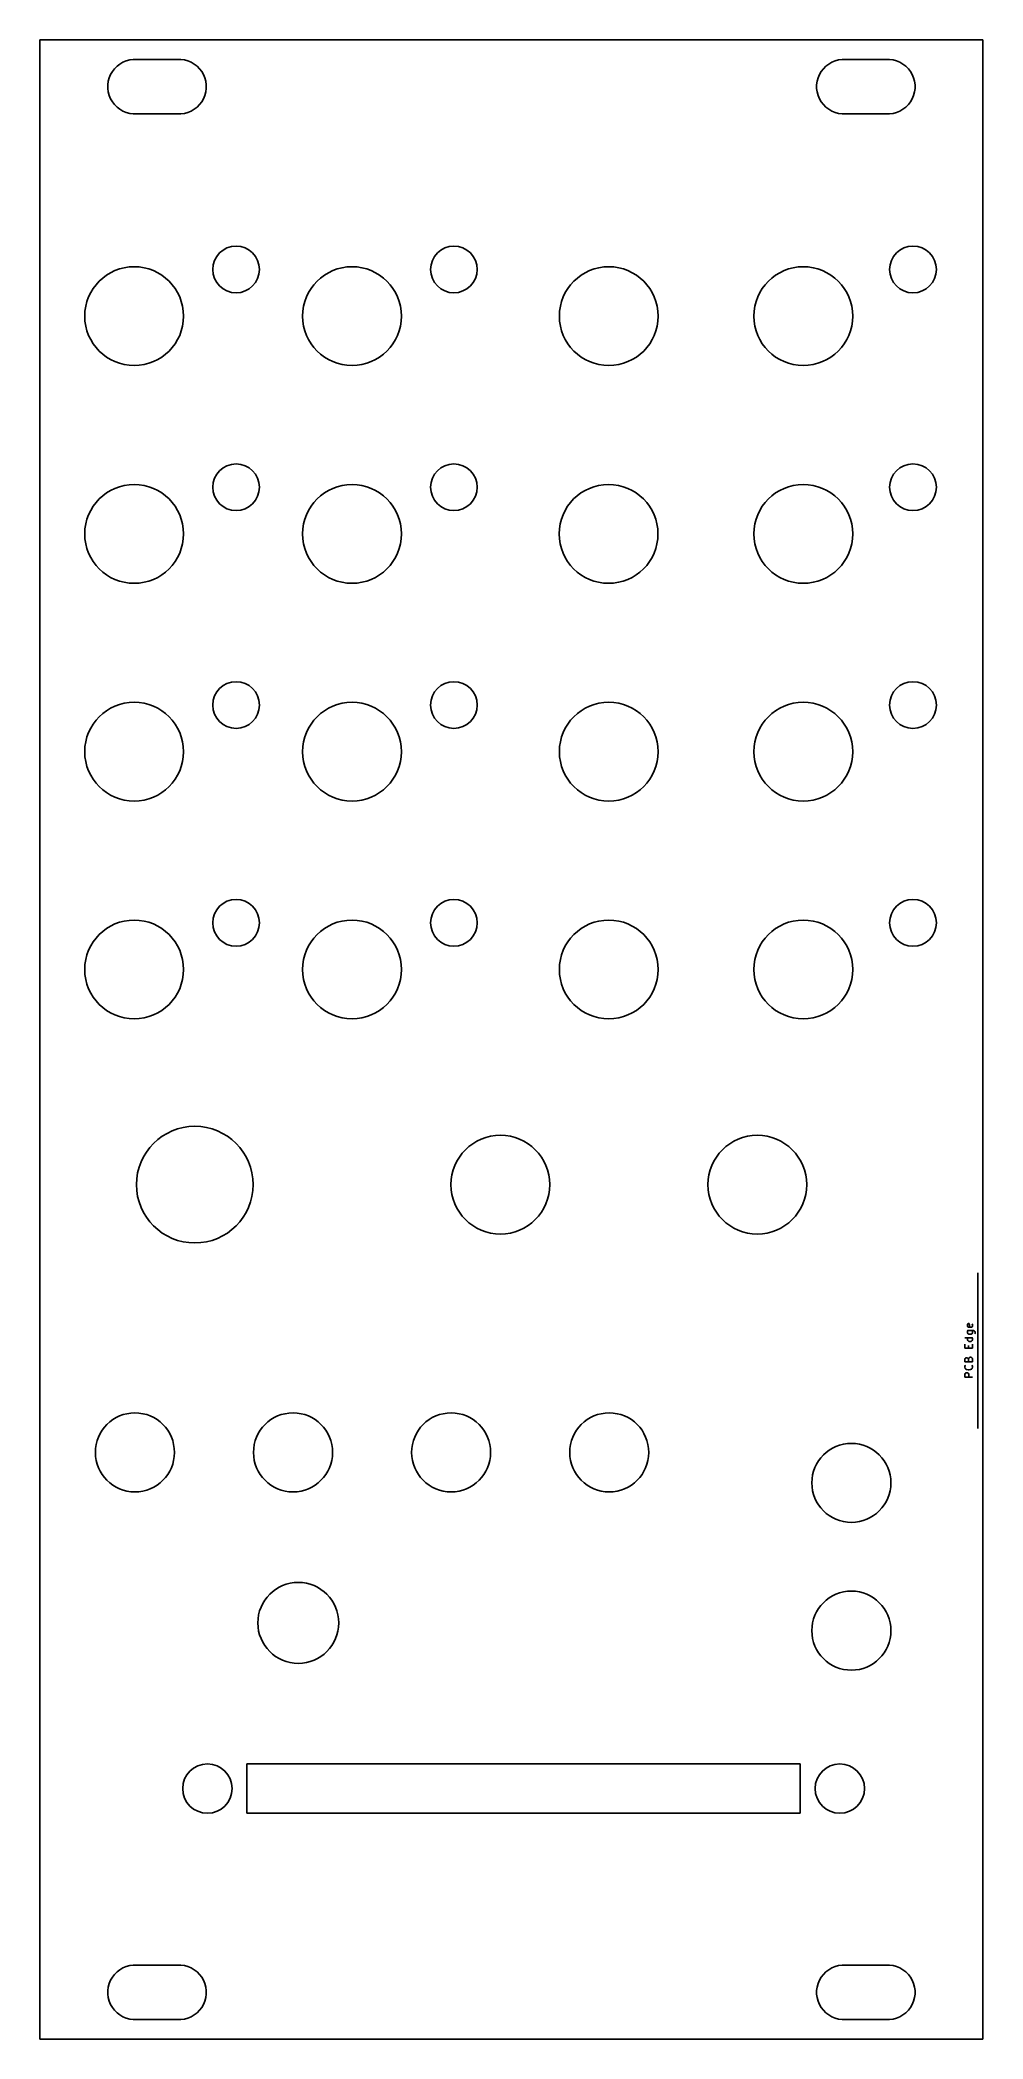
# Model space of a CAD drawing. Header units: inches. Extents: x 2.71 to 5.1, y -5.97 to -0.92.
import ezdxf

# ---------------------------------------------------------------- set-up
doc = ezdxf.new("R2010")
doc.units = ezdxf.units.IN
doc.header["$MEASUREMENT"] = 0
doc.layers.add('User.Drawings', color=9, linetype='CONTINUOUS', true_color=0xc2c2c2)

msp = doc.modelspace()

# ---------------------------------------------------------------- linework, layer by layer
at = {"layer": 'User.Drawings', "linetype": 'CONTINUOUS'}
for p, q in [((2.7126, -0.9154), (5.0984, -0.9154)), ((2.7126, -5.9744), (2.7126, -0.9154)), ((5.0984, -0.9154), (5.0984, -5.9744)), ((2.8855, -1.02), (2.8878, -1.0113)), ((2.8878, -1.0113), (2.8912, -1.003)), ((2.8912, -1.003), (2.8958, -0.9952)), ((2.8958, -0.9952), (2.9012, -0.988)), ((2.9012, -0.988), (2.9076, -0.9817)), ((2.9076, -0.9817), (2.9148, -0.9762)), ((2.9148, -0.9762), (2.9226, -0.9717)), ((2.9226, -0.9717), (2.9309, -0.9682)), ((2.9309, -0.9682), (2.9396, -0.9659)), ((2.9396, -0.9659), (2.9485, -0.9647)), ((2.9485, -0.9647), (2.953, -0.9646)), ((2.953, -0.9646), (3.0645, -0.9646)), ((3.0645, -0.9646), (3.069, -0.9647)), ((3.069, -0.9647), (3.0779, -0.9659)), ((3.0779, -0.9659), (3.0866, -0.9682)), ((3.0866, -0.9682), (3.0949, -0.9717)), ((3.0949, -0.9717), (3.1027, -0.9762)), ((3.1027, -0.9762), (3.1099, -0.9817)), ((3.1099, -0.9817), (3.1163, -0.988)), ((3.1163, -0.988), (3.1217, -0.9952)), ((3.1217, -0.9952), (3.1263, -1.003)), ((3.1263, -1.003), (3.1297, -1.0113)), ((3.1297, -1.0113), (3.132, -1.02)), ((4.6787, -1.02), (4.681, -1.0113)), ((4.681, -1.0113), (4.6845, -1.003)), ((4.6845, -1.003), (4.689, -0.9952)), ((4.689, -0.9952), (4.6945, -0.988)), ((4.6945, -0.988), (4.7009, -0.9817)), ((4.7009, -0.9817), (4.708, -0.9762)), ((4.708, -0.9762), (4.7158, -0.9717)), ((4.7158, -0.9717), (4.7241, -0.9682)), ((4.7241, -0.9682), (4.7328, -0.9659)), ((4.7328, -0.9659), (4.7418, -0.9647)), ((4.7418, -0.9647), (4.7463, -0.9646)), ((4.7463, -0.9646), (4.8577, -0.9646)), ((4.8577, -0.9646), (4.8622, -0.9647)), ((4.8622, -0.9647), (4.8711, -0.9659)), ((4.8711, -0.9659), (4.8798, -0.9682)), ((4.8798, -0.9682), (4.8882, -0.9717)), ((4.8882, -0.9717), (4.896, -0.9762)), ((4.896, -0.9762), (4.9031, -0.9817)), ((4.9031, -0.9817), (4.9095, -0.988)), ((4.9095, -0.988), (4.915, -0.9952)), ((4.915, -0.9952), (4.9195, -1.003)), ((4.9195, -1.003), (4.9229, -1.0113)), ((4.9229, -1.0113), (4.9253, -1.02)), ((2.8843, -1.029), (2.8855, -1.02)), ((2.8843, -1.038), (2.8843, -1.029)), ((2.8855, -1.0469), (2.8843, -1.038)), ((2.8878, -1.0556), (2.8855, -1.0469)), ((2.8912, -1.0639), (2.8878, -1.0556)), ((3.1297, -1.0556), (3.1263, -1.0639)), ((3.132, -1.0469), (3.1297, -1.0556)), ((3.132, -1.02), (3.1332, -1.029)), ((3.1332, -1.038), (3.132, -1.0469)), ((3.1332, -1.029), (3.1332, -1.038)), ((4.6775, -1.029), (4.6787, -1.02)), ((4.6775, -1.038), (4.6775, -1.029)), ((4.6787, -1.0469), (4.6775, -1.038)), ((4.681, -1.0556), (4.6787, -1.0469)), ((4.6845, -1.0639), (4.681, -1.0556)), ((4.9229, -1.0556), (4.9195, -1.0639)), ((4.9253, -1.0469), (4.9229, -1.0556)), ((4.9253, -1.02), (4.9264, -1.029)), ((4.9264, -1.038), (4.9253, -1.0469)), ((4.9264, -1.029), (4.9264, -1.038)), ((2.8958, -1.0717), (2.8912, -1.0639)), ((2.9012, -1.0789), (2.8958, -1.0717)), ((2.9076, -1.0853), (2.9012, -1.0789)), ((2.9148, -1.0908), (2.9076, -1.0853)), ((2.9226, -1.0953), (2.9148, -1.0908)), ((2.9309, -1.0987), (2.9226, -1.0953)), ((2.9396, -1.101), (2.9309, -1.0987)), ((2.9485, -1.1022), (2.9396, -1.101)), ((2.953, -1.1024), (2.9485, -1.1022)), ((3.0645, -1.1024), (2.953, -1.1024)), ((3.069, -1.1022), (3.0645, -1.1024)), ((3.0779, -1.101), (3.069, -1.1022)), ((3.0866, -1.0987), (3.0779, -1.101)), ((3.0949, -1.0953), (3.0866, -1.0987)), ((3.1027, -1.0908), (3.0949, -1.0953)), ((3.1099, -1.0853), (3.1027, -1.0908)), ((3.1163, -1.0789), (3.1099, -1.0853)), ((3.1217, -1.0717), (3.1163, -1.0789)), ((3.1263, -1.0639), (3.1217, -1.0717)), ((4.689, -1.0717), (4.6845, -1.0639)), ((4.6945, -1.0789), (4.689, -1.0717)), ((4.7009, -1.0853), (4.6945, -1.0789)), ((4.708, -1.0908), (4.7009, -1.0853)), ((4.7158, -1.0953), (4.708, -1.0908)), ((4.7241, -1.0987), (4.7158, -1.0953)), ((4.7328, -1.101), (4.7241, -1.0987)), ((4.7418, -1.1022), (4.7328, -1.101)), ((4.7463, -1.1024), (4.7418, -1.1022)), ((4.8577, -1.1024), (4.7463, -1.1024)), ((4.8622, -1.1022), (4.8577, -1.1024)), ((4.8711, -1.101), (4.8622, -1.1022)), ((4.8798, -1.0987), (4.8711, -1.101)), ((4.8882, -1.0953), (4.8798, -1.0987)), ((4.896, -1.0908), (4.8882, -1.0953)), ((4.9031, -1.0853), (4.896, -1.0908)), ((4.9095, -1.0789), (4.9031, -1.0853)), ((4.915, -1.0717), (4.9095, -1.0789)), ((4.9195, -1.0639), (4.915, -1.0717)), ((5.0856, -4.4291), (5.0856, -4.0354)), ((5.0588, -4.1667), (5.0597, -4.1648)), ((5.0588, -4.1704), (5.0588, -4.1667)), ((5.0597, -4.1723), (5.0588, -4.1704)), ((5.0588, -4.1817), (5.0747, -4.1817)), ((5.0588, -4.1835), (5.0597, -4.1817)), ((5.0588, -4.1873), (5.0588, -4.1835)), ((5.0597, -4.1892), (5.0588, -4.1873)), ((5.0597, -4.1648), (5.0616, -4.1639)), ((5.0616, -4.1732), (5.0597, -4.1723)), ((5.0606, -4.1901), (5.0597, -4.1892)), ((5.0625, -4.191), (5.0606, -4.1901)), ((5.0616, -4.1639), (5.0635, -4.1639)), ((5.0691, -4.1732), (5.0616, -4.1732)), ((5.0681, -4.191), (5.0625, -4.191)), ((5.0635, -4.1639), (5.0653, -4.1732)), ((5.07, -4.1901), (5.0681, -4.191)), ((5.071, -4.1723), (5.0691, -4.1732)), ((5.071, -4.1892), (5.07, -4.1901)), ((5.071, -4.1648), (5.0719, -4.1667)), ((5.0719, -4.1704), (5.071, -4.1723)), ((5.071, -4.1817), (5.0719, -4.1835)), ((5.0719, -4.1873), (5.071, -4.1892)), ((5.0719, -4.1667), (5.0719, -4.1704)), ((5.0719, -4.1835), (5.0719, -4.1873)), ((5.0747, -4.1817), (5.0766, -4.1826)), ((5.0766, -4.1826), (5.0775, -4.1835)), ((5.0775, -4.1835), (5.0785, -4.1854)), ((5.0785, -4.1882), (5.0775, -4.1901)), ((5.0785, -4.1854), (5.0785, -4.1882)), ((5.0719, -4.1995), (5.0522, -4.1995)), ((5.0522, -4.2257), (5.0522, -4.2163)), ((5.0719, -4.2257), (5.0522, -4.2257)), ((5.0588, -4.2013), (5.0597, -4.1995)), ((5.0588, -4.2051), (5.0588, -4.2013)), ((5.0597, -4.207), (5.0588, -4.2051)), ((5.0606, -4.2079), (5.0597, -4.207)), ((5.0625, -4.2088), (5.0606, -4.2079)), ((5.0616, -4.2257), (5.0616, -4.2192)), ((5.0681, -4.2088), (5.0625, -4.2088)), ((5.0635, -4.2501), (5.0653, -4.2492)), ((5.0653, -4.2492), (5.0681, -4.2492)), ((5.07, -4.2079), (5.0681, -4.2088)), ((5.0681, -4.2492), (5.07, -4.2501)), ((5.071, -4.207), (5.07, -4.2079)), ((5.071, -4.1995), (5.0719, -4.2013)), ((5.0719, -4.2051), (5.071, -4.207)), ((5.0719, -4.2013), (5.0719, -4.2051)), ((5.0719, -4.2163), (5.0719, -4.2257)), ((5.0522, -4.2538), (5.0531, -4.252)), ((5.0522, -4.2604), (5.0522, -4.2538)), ((5.0719, -4.2604), (5.0522, -4.2604)), ((5.0522, -4.2726), (5.0531, -4.2698)), ((5.0522, -4.2745), (5.0522, -4.2726)), ((5.0531, -4.2773), (5.0522, -4.2745)), ((5.0522, -4.2923), (5.0531, -4.2904)), ((5.0522, -4.2998), (5.0522, -4.2923)), ((5.0719, -4.2998), (5.0522, -4.2998)), ((5.0531, -4.252), (5.0541, -4.251)), ((5.0531, -4.2698), (5.0541, -4.2688)), ((5.055, -4.2792), (5.0531, -4.2773)), ((5.0531, -4.2904), (5.0541, -4.2895)), ((5.0541, -4.251), (5.056, -4.2501)), ((5.0541, -4.2895), (5.056, -4.2885)), ((5.0569, -4.2801), (5.055, -4.2792)), ((5.056, -4.2501), (5.0578, -4.2501)), ((5.056, -4.2885), (5.0588, -4.2885)), ((5.0606, -4.281), (5.0569, -4.2801)), ((5.0578, -4.2501), (5.0597, -4.251)), ((5.0588, -4.2885), (5.0606, -4.2895)), ((5.0597, -4.251), (5.0606, -4.252)), ((5.0606, -4.252), (5.0616, -4.2538)), ((5.0635, -4.281), (5.0606, -4.281)), ((5.0606, -4.2895), (5.0616, -4.2904)), ((5.0616, -4.2538), (5.0625, -4.251)), ((5.0616, -4.2538), (5.0616, -4.2604)), ((5.0616, -4.2904), (5.0625, -4.2923)), ((5.0625, -4.251), (5.0635, -4.2501)), ((5.0625, -4.2923), (5.0625, -4.2998)), ((5.0672, -4.2801), (5.0635, -4.281)), ((5.0691, -4.2792), (5.0672, -4.2801)), ((5.071, -4.2773), (5.0691, -4.2792)), ((5.07, -4.2501), (5.071, -4.251)), ((5.07, -4.2688), (5.071, -4.2698)), ((5.071, -4.251), (5.0719, -4.2529)), ((5.071, -4.2698), (5.0719, -4.2726)), ((5.0719, -4.2745), (5.071, -4.2773)), ((5.0719, -4.2529), (5.0719, -4.2604)), ((5.0719, -4.2726), (5.0719, -4.2745)), ((3.2362, -5.2781), (4.6362, -5.2781)), ((3.2362, -5.4031), (3.2362, -5.2781)), ((4.6362, -5.2781), (4.6362, -5.4031)), ((4.6362, -5.4031), (3.2362, -5.4031)), ((2.8958, -5.818), (2.9012, -5.8109)), ((2.9012, -5.8109), (2.9076, -5.8045)), ((2.9076, -5.8045), (2.9148, -5.799)), ((2.9148, -5.799), (2.9226, -5.7945)), ((2.9226, -5.7945), (2.9309, -5.7911)), ((2.9309, -5.7911), (2.9396, -5.7887)), ((2.9396, -5.7887), (2.9485, -5.7875)), ((2.9485, -5.7875), (2.953, -5.7874)), ((2.953, -5.7874), (3.0645, -5.7874)), ((3.0645, -5.7874), (3.069, -5.7875)), ((3.069, -5.7875), (3.0779, -5.7887)), ((3.0779, -5.7887), (3.0866, -5.7911)), ((3.0866, -5.7911), (3.0949, -5.7945)), ((3.0949, -5.7945), (3.1027, -5.799)), ((3.1027, -5.799), (3.1099, -5.8045)), ((3.1099, -5.8045), (3.1163, -5.8109)), ((3.1163, -5.8109), (3.1217, -5.818)), ((4.689, -5.818), (4.6945, -5.8109)), ((4.6945, -5.8109), (4.7009, -5.8045)), ((4.7009, -5.8045), (4.708, -5.799)), ((4.708, -5.799), (4.7158, -5.7945)), ((4.7158, -5.7945), (4.7241, -5.7911)), ((4.7241, -5.7911), (4.7328, -5.7887)), ((4.7328, -5.7887), (4.7418, -5.7875)), ((4.7418, -5.7875), (4.7463, -5.7874)), ((4.7463, -5.7874), (4.8577, -5.7874)), ((4.8577, -5.7874), (4.8622, -5.7875)), ((4.8622, -5.7875), (4.8711, -5.7887)), ((4.8711, -5.7887), (4.8798, -5.7911)), ((4.8798, -5.7911), (4.8882, -5.7945)), ((4.8882, -5.7945), (4.896, -5.799)), ((4.896, -5.799), (4.9031, -5.8045)), ((4.9031, -5.8045), (4.9095, -5.8109)), ((4.9095, -5.8109), (4.915, -5.818)), ((2.8843, -5.8518), (2.8855, -5.8429)), ((2.8843, -5.8608), (2.8843, -5.8518)), ((2.8855, -5.8697), (2.8843, -5.8608)), ((2.8855, -5.8429), (2.8878, -5.8342)), ((2.8878, -5.8342), (2.8912, -5.8258)), ((2.8912, -5.8258), (2.8958, -5.818)), ((3.1217, -5.818), (3.1263, -5.8258)), ((3.1263, -5.8258), (3.1297, -5.8342)), ((3.1297, -5.8342), (3.132, -5.8429)), ((3.132, -5.8429), (3.1332, -5.8518)), ((3.1332, -5.8608), (3.132, -5.8697)), ((3.1332, -5.8518), (3.1332, -5.8608)), ((4.6775, -5.8518), (4.6787, -5.8429)), ((4.6775, -5.8608), (4.6775, -5.8518)), ((4.6787, -5.8697), (4.6775, -5.8608)), ((4.6787, -5.8429), (4.681, -5.8342)), ((4.681, -5.8342), (4.6845, -5.8258)), ((4.6845, -5.8258), (4.689, -5.818)), ((4.915, -5.818), (4.9195, -5.8258)), ((4.9195, -5.8258), (4.9229, -5.8342)), ((4.9229, -5.8342), (4.9253, -5.8429)), ((4.9253, -5.8429), (4.9264, -5.8518)), ((4.9264, -5.8608), (4.9253, -5.8697)), ((4.9264, -5.8518), (4.9264, -5.8608)), ((2.8878, -5.8784), (2.8855, -5.8697)), ((2.8912, -5.8868), (2.8878, -5.8784)), ((2.8958, -5.8946), (2.8912, -5.8868)), ((2.9012, -5.9017), (2.8958, -5.8946)), ((2.9076, -5.9081), (2.9012, -5.9017)), ((2.9148, -5.9136), (2.9076, -5.9081)), ((2.9226, -5.9181), (2.9148, -5.9136)), ((2.9309, -5.9215), (2.9226, -5.9181)), ((3.0949, -5.9181), (3.0866, -5.9215)), ((3.1027, -5.9136), (3.0949, -5.9181)), ((3.1099, -5.9081), (3.1027, -5.9136)), ((3.1163, -5.9017), (3.1099, -5.9081)), ((3.1217, -5.8946), (3.1163, -5.9017)), ((3.1263, -5.8868), (3.1217, -5.8946)), ((3.1297, -5.8784), (3.1263, -5.8868)), ((3.132, -5.8697), (3.1297, -5.8784)), ((4.681, -5.8784), (4.6787, -5.8697)), ((4.6845, -5.8868), (4.681, -5.8784)), ((4.689, -5.8946), (4.6845, -5.8868)), ((4.6945, -5.9017), (4.689, -5.8946)), ((4.7009, -5.9081), (4.6945, -5.9017)), ((4.708, -5.9136), (4.7009, -5.9081)), ((4.7158, -5.9181), (4.708, -5.9136)), ((4.7241, -5.9215), (4.7158, -5.9181)), ((4.8882, -5.9181), (4.8798, -5.9215)), ((4.896, -5.9136), (4.8882, -5.9181)), ((4.9031, -5.9081), (4.896, -5.9136)), ((4.9095, -5.9017), (4.9031, -5.9081)), ((4.915, -5.8946), (4.9095, -5.9017)), ((4.9195, -5.8868), (4.915, -5.8946)), ((4.9229, -5.8784), (4.9195, -5.8868)), ((4.9253, -5.8697), (4.9229, -5.8784)), ((2.9396, -5.9239), (2.9309, -5.9215)), ((2.9485, -5.925), (2.9396, -5.9239)), ((2.953, -5.9252), (2.9485, -5.925)), ((3.0645, -5.9252), (2.953, -5.9252)), ((3.069, -5.925), (3.0645, -5.9252)), ((3.0779, -5.9239), (3.069, -5.925)), ((3.0866, -5.9215), (3.0779, -5.9239)), ((4.7328, -5.9239), (4.7241, -5.9215)), ((4.7418, -5.925), (4.7328, -5.9239)), ((4.7463, -5.9252), (4.7418, -5.925)), ((4.8577, -5.9252), (4.7463, -5.9252)), ((4.8622, -5.925), (4.8577, -5.9252)), ((4.8711, -5.9239), (4.8622, -5.925)), ((4.8798, -5.9215), (4.8711, -5.9239)), ((5.0984, -5.9744), (2.7126, -5.9744))]:
    msp.add_line(p, q, dxfattribs=at)
at = {"layer": 'User.Drawings'}
for centre, radius in [((3.2087, -1.4961), 0.0591), ((3.7598, -1.4961), 0.0591), ((4.9213, -1.4961), 0.0591), ((2.9508, -1.6142), 0.125), ((3.502, -1.6142), 0.125), ((4.1516, -1.6142), 0.125), ((4.6437, -1.6142), 0.125), ((3.2087, -2.0472), 0.0591), ((3.7598, -2.0472), 0.0591), ((4.9213, -2.0472), 0.0591), ((2.9508, -2.1654), 0.125), ((3.502, -2.1654), 0.125), ((4.1511, -2.1654), 0.125), ((4.6437, -2.1654), 0.125), ((3.2087, -2.5984), 0.0591), ((3.7598, -2.5984), 0.0591), ((4.9213, -2.5984), 0.0591), ((2.9508, -2.7165), 0.125), ((3.502, -2.7165), 0.125), ((4.1516, -2.7165), 0.125), ((4.6437, -2.7165), 0.125), ((3.2087, -3.1496), 0.0591), ((3.7598, -3.1496), 0.0591), ((4.9213, -3.1496), 0.0591), ((2.9508, -3.2677), 0.125), ((3.502, -3.2677), 0.125), ((4.1516, -3.2677), 0.125), ((4.6437, -3.2677), 0.125), ((3.1043, -3.8122), 0.1476), ((3.8774, -3.8122), 0.125), ((4.5274, -3.8122), 0.125), ((2.9528, -4.4898), 0.1), ((3.3528, -4.4898), 0.1), ((3.7528, -4.4898), 0.1), ((4.1528, -4.4898), 0.1), ((4.7654, -4.5669), 0.1), ((3.3661, -4.9213), 0.1024), ((4.7654, -4.9409), 0.1), ((3.1362, -5.3406), 0.0625), ((4.7362, -5.3406), 0.0625)]:
    msp.add_circle(centre, radius, dxfattribs=at)

doc.saveas('drawing.dxf')
